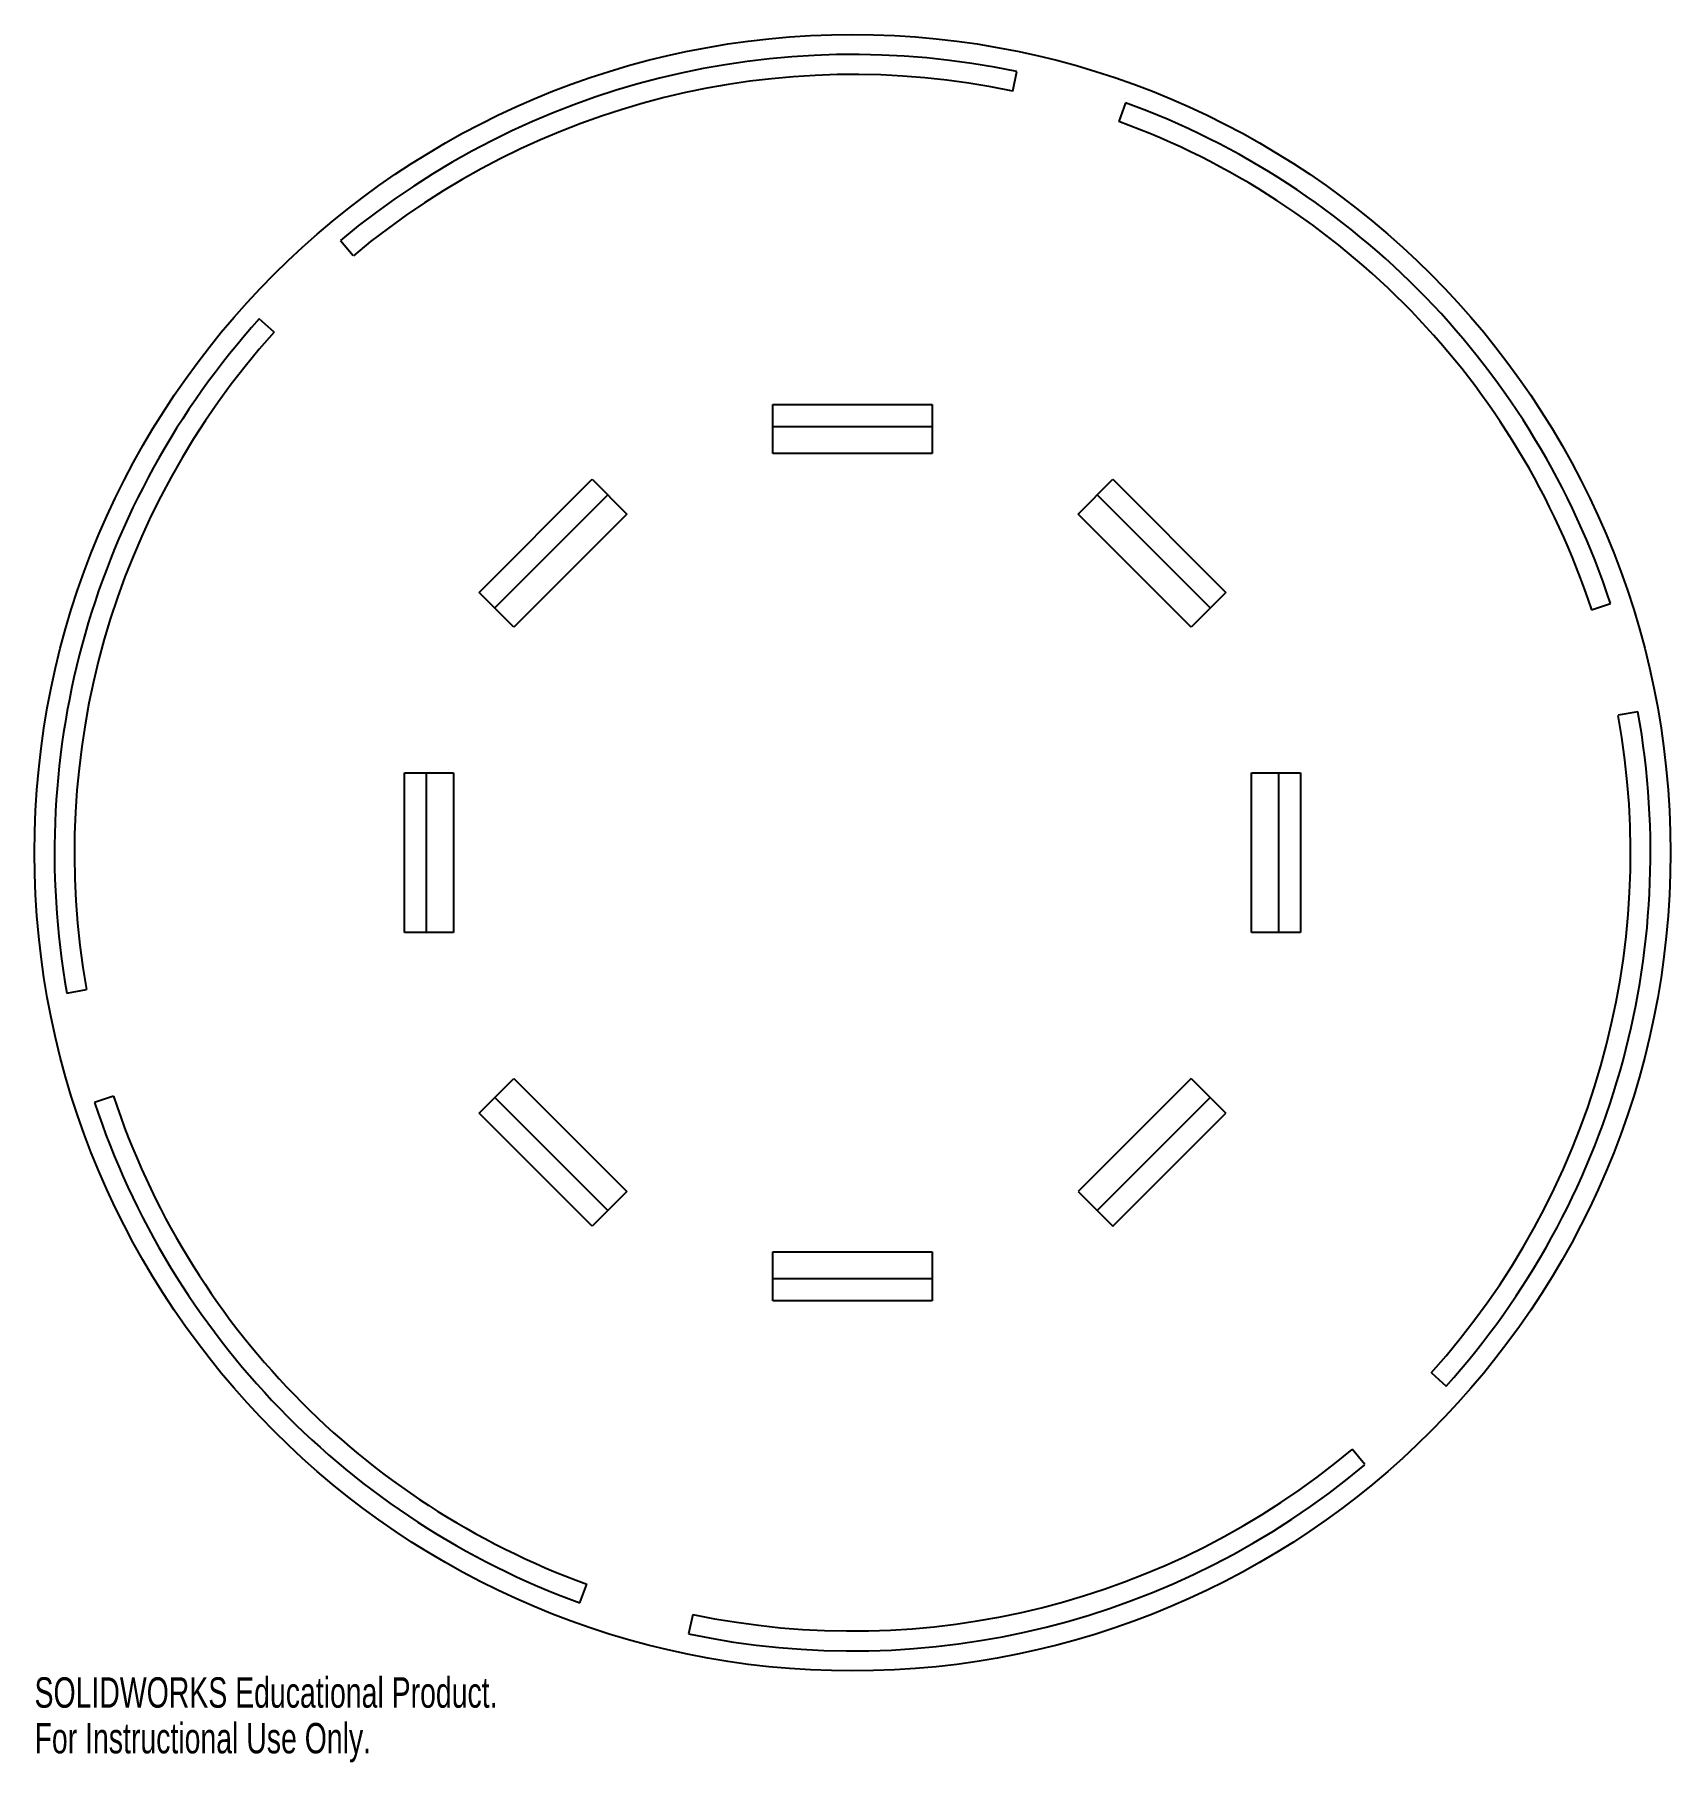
# Model space of a CAD drawing. Header units: inches. Extents: x -5.1 to 5.1, y -5.7 to 5.1.
import ezdxf

# ---------------------------------------------------------------- set-up
doc = ezdxf.new("R2010")
doc.units = ezdxf.units.IN
doc.header["$MEASUREMENT"] = 0
doc.styles.add('SLDTEXTSTYLE0', font='TXT', dxfattribs={"width": 0.7})

msp = doc.modelspace()

# ---------------------------------------------------------------- linework, layer by layer
at = {"color": 7, "linetype": 'Continuous', "lineweight": 25}
for p, q in [((1.005, 4.77), (1.03, 4.893)), ((1.711, 4.698), (1.668, 4.581)), ((-3.208, 3.835), (-3.128, 3.74)), ((-3.624, 3.26), (-3.717, 3.344)), ((-0.5, 2.5), (-0.5, 2.807)), ((-0.5, 2.807), (0.5, 2.807)), ((0.5, 2.807), (0.5, 2.5)), ((-0.5, 2.669), (0.5, 2.669)), ((0.5, 2.5), (-0.5, 2.5)), ((-2.339, 1.631), (-1.631, 2.339)), ((-1.631, 2.339), (-1.414, 2.121)), ((1.414, 2.121), (1.631, 2.339)), ((1.631, 2.339), (2.339, 1.631)), ((-2.241, 1.534), (-1.534, 2.241)), ((1.534, 2.241), (2.241, 1.534)), ((-1.414, 2.121), (-2.121, 1.414)), ((2.121, 1.414), (1.414, 2.121)), ((-2.121, 1.414), (-2.339, 1.631)), ((2.339, 1.631), (2.121, 1.414)), ((4.631, 1.522), (4.75, 1.561)), ((4.921, 0.883), (4.798, 0.861)), ((-2.807, -0.5), (-2.807, 0.5)), ((-2.807, 0.5), (-2.5, 0.5)), ((-2.669, -0.5), (-2.669, 0.5)), ((-2.5, 0.5), (-2.5, -0.5)), ((2.5, -0.5), (2.5, 0.5)), ((2.5, 0.5), (2.807, 0.5)), ((2.669, 0.5), (2.669, -0.5)), ((2.807, 0.5), (2.807, -0.5)), ((-2.5, -0.5), (-2.807, -0.5)), ((2.807, -0.5), (2.5, -0.5)), ((-4.922, -0.879), (-4.799, -0.857)), ((-2.339, -1.631), (-2.121, -1.414)), ((-2.121, -1.414), (-1.414, -2.121)), ((2.121, -1.414), (1.414, -2.121)), ((2.121, -1.414), (2.339, -1.631)), ((-4.63, -1.525), (-4.749, -1.564)), ((-1.534, -2.241), (-2.241, -1.534)), ((1.534, -2.241), (2.241, -1.534)), ((-1.631, -2.339), (-2.339, -1.631)), ((1.631, -2.339), (2.339, -1.631)), ((-1.414, -2.121), (-1.631, -2.339)), ((1.414, -2.121), (1.631, -2.339)), ((-0.5, -2.5), (0.5, -2.5)), ((-0.5, -2.807), (-0.5, -2.5)), ((0.5, -2.5), (0.5, -2.807)), ((0.5, -2.669), (-0.5, -2.669)), ((0.5, -2.807), (-0.5, -2.807)), ((3.627, -3.258), (3.72, -3.341)), ((3.21, -3.833), (3.13, -3.737)), ((-1.708, -4.699), (-1.665, -4.582)), ((-1.001, -4.771), (-1.027, -4.893))]:
    msp.add_line(p, q, dxfattribs=at)
msp.add_circle((0, 0), 5.125, dxfattribs=at)
for radius, start, end in [(5, 78.1078, 129.9078), (4.875, 78.1078, 129.9078), (5, 18.1878, 69.9878), (4.875, 18.1878, 69.9878), (5, 138.0278, 190.1278), (4.875, 138.0278, 190.1278), (5, 318.0678, 10.1678), (4.875, 318.0678, 10.1678), (5, 198.2278, 250.0278), (4.875, 198.2278, 250.0278), (4.875, 258.1478, 309.9478), (5, 258.1478, 309.9478)]:
    msp.add_arc((0, 0), radius, start, end, dxfattribs=at)

# ---------------------------------------------------------------- texts
at = {"color": 7, "linetype": 'Continuous', "char_height": 0.1903, "attachment_point": 1, "style": 'SLDTEXTSTYLE0'}
for s, insert in [('SOLIDWORKS Educational Product.', (-5.125, -5.165)), ('For Instructional Use Only.', (-5.125, -5.451))]:
    msp.add_mtext(s, dxfattribs=dict(at, insert=insert))

doc.saveas('drawing.dxf')
